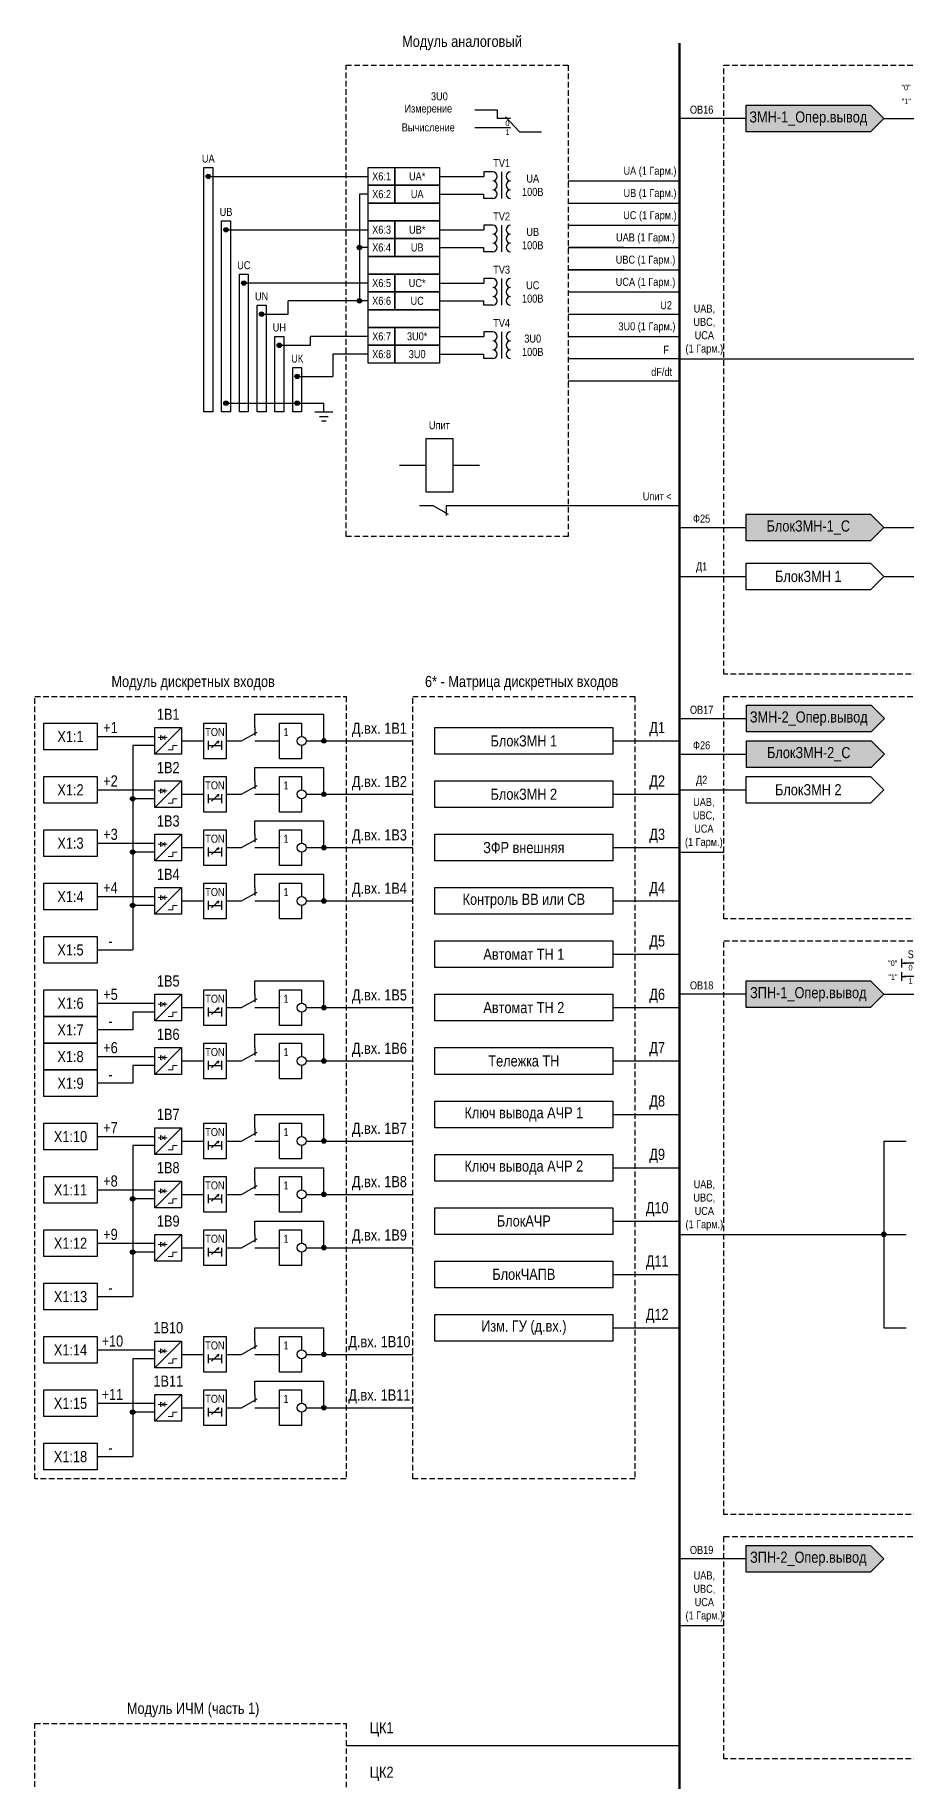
# Model space of a CAD drawing. Header units: millimetres. Extents: x -6343 to 676, y -1039 to 887.
# Drawn here: x -6343 to -6147, y 81 to 473.8 of the extents above; entities that cross this region are included whole.
import ezdxf
from ezdxf.enums import TextEntityAlignment as Align

# ---------------------------------------------------------------- set-up
doc = ezdxf.new("R2010")
doc.units = ezdxf.units.MM
doc.linetypes.add('штриховая2', pattern=[0.375, 0.25, -0.125])
doc.layers.add('TEXT', color=7, linetype='Continuous', lineweight=25, true_color=0xffffff)
doc.layers.add('Основная', color=7, linetype='Continuous')
doc.styles.add('1.8_Gost_RD', font='ARIALN.TTF', dxfattribs={"height": 1.8})
doc.styles.add('2.5_Gost_RD', font='ARIALN.TTF', dxfattribs={"height": 2.5})
doc.styles.add('3.5_Gost_RD', font='ARIALN.TTF', dxfattribs={"height": 3.5})
doc.styles.add('Вывод', font='ARIALN.TTF', dxfattribs={"height": 2.5})
doc.styles.add('Компонент', font='ARIALN.TTF', dxfattribs={"height": 3.5})

# ---------------------------------------------------------------- blocks, each defined once
blk = doc.blocks.new('*U97')
at = {"layer": 'Основная', "color": 0}
for p, q in [((0, 3), (0, 9)), ((0, -9), (0, -3))]:
    blk.add_line(p, q, dxfattribs=at)
at = {"layer": 'Основная'}
blk.add_lwpolyline([(-6, -3), (-6, 3), (6, 3), (6, -3)], close=True, dxfattribs=at)
for tag, height, style, p in [('В1', 2.5, 'Вывод', (2, 7)), ('ОУ', 3.5, 'Компонент', (-8, -6)), ('В2', 2.5, 'Вывод', (2, -7))]:
    blk.add_attdef(tag, text='', height=height, dxfattribs=dict(at, style=style)).set_placement(p, align=Align.MIDDLE_CENTER)
blk = doc.blocks.new('*U78')
at = {"layer": 'Основная', "color": 0}
blk.add_line((0, 0), (7, -4), dxfattribs=at)
at = {"layer": 'Основная', "ltscale": 0.35}
blk.add_line((6, 0), (6, -4.5), dxfattribs=at)
blk = doc.blocks.new('*U88')
at = {"layer": 'Основная', "color": 0}
for p, q in [((-9, 0), (-3, 0)), ((3, 0), (9, 0))]:
    blk.add_line(p, q, dxfattribs=at)
at = {"layer": 'Основная', "ltscale": 0.25}
blk.add_blockref('*U78', (-3, 0), dxfattribs=at)
at = {"layer": 'Основная'}
for tag, height, style, p in [('ОУ', 3.5, 'Компонент', (2, 10)), ('В2', 2.5, 'Вывод', (6, 4)), ('В1', 2.5, 'Вывод', (14, 6))]:
    blk.add_attdef(tag, text='', height=height, dxfattribs=dict(at, style=style)).set_placement(p, align=Align.MIDDLE_CENTER)
blk = doc.blocks.new('*U79')
at = {"layer": 'Основная', "color": 0}
blk.add_line((0, 0), (7, 4), dxfattribs=at)
at = {"layer": 'Основная', "ltscale": 0.35}
blk.add_line((6, 6), (6, 2.5), dxfattribs=at)
blk = doc.blocks.new('Точка')
at = {"ltscale": 100}
h = blk.add_hatch(color=256, dxfattribs=at)
h.dxf.hatch_style = 1
edge = h.paths.add_edge_path()
edge.add_arc((0, 0), 0.5, 0, 360)
blk.add_circle((0, 0), 0.5, dxfattribs=at)
blk = doc.blocks.new('*U81')
at = {"layer": 'Основная', "color": 0}
for p, q in [((-3, 6), (-9, 6)), ((-3, 0), (-9, 0)), ((9, 0), (3, 0))]:
    blk.add_line(p, q, dxfattribs=at)
at = {"layer": 'Основная', "ltscale": 0.25, "xscale": -1}
blk.add_blockref('*U79', (3, 0), dxfattribs=at)
at = {"layer": 'Основная'}
for tag, height, style, p in [('ОУ', 3.5, 'Компонент', (-2, 10)), ('В1', 2.5, 'Вывод', (-14, 6)), ('В2', 2.5, 'Вывод', (-6, 4)), ('В3', 2.5, 'Вывод', (-6, -2))]:
    blk.add_attdef(tag, text='', height=height, dxfattribs=dict(at, style=style)).set_placement(p, align=Align.MIDDLE_CENTER)

msp = doc.modelspace()

# ---------------------------------------------------------------- hatches: boundary and pattern name
at = {"ltscale": 100, "true_color": 0x5496bb}
h = msp.add_hatch(color=153, dxfattribs=at)
h.dxf.hatch_style = 1
h.paths.add_polyline_path([(-6183, 458), (-6155, 458), (-6152, 455), (-6155, 452), (-6183, 452)])
h = msp.add_hatch(color=153, dxfattribs=at)
h.dxf.hatch_style = 1
h.paths.add_polyline_path([(-6183, 366), (-6155, 366), (-6152, 363), (-6155, 360), (-6183, 360)])
h = msp.add_hatch(color=153, dxfattribs=at)
h.dxf.hatch_style = 1
h.paths.add_polyline_path([(-6182.89, 323.02), (-6154.89, 323.02), (-6151.89, 320.02), (-6154.89, 317.02), (-6182.89, 317.02)])
h = msp.add_hatch(color=153, dxfattribs=at)
h.dxf.hatch_style = 1
h.paths.add_polyline_path([(-6182.89, 315.02), (-6154.89, 315.02), (-6151.89, 312.02), (-6154.89, 309.02), (-6182.89, 309.02)])
h = msp.add_hatch(color=153, dxfattribs=at)
h.dxf.hatch_style = 1
h.paths.add_polyline_path([(-6183, 261), (-6155, 261), (-6152, 258), (-6155, 255), (-6183, 255)])
h = msp.add_hatch(color=153, dxfattribs=at)
h.dxf.hatch_style = 1
h.paths.add_polyline_path([(-6183, 134), (-6155, 134), (-6152, 131), (-6155, 128), (-6183, 128)])

# ---------------------------------------------------------------- linework, layer by layer
at = {"lineweight": 100, "ltscale": 100}
msp.add_line((-6198, 472), (-6198, -124), dxfattribs=at)
at = {"ltscale": 100}
for p, q in [((-6244, 457), (-6239, 457)), ((-6239, 457), (-6239, 455)), ((-6183, 458), (-6155, 458)), ((-6155, 458), (-6152, 455)), ((-6244, 453), (-6236, 453)), ((-6236, 455), (-6239, 455)), ((-6234, 452), (-6237.13, 455.38)), ((-6234, 452), (-6229, 452)), ((-6183, 455), (-6198, 455)), ((-6155, 452), (-6183, 452)), ((-6152, 455), (-6155, 452)), ((-6152, 455), (-6129, 455)), ((-6304, 442), (-6268, 442)), ((-6252, 442), (-6242, 442)), ((-6240, 443), (-6242, 443)), ((-6242, 443), (-6242, 442)), ((-6238, 443), (-6238, 437)), ((-6223, 441), (-6203, 441)), ((-6206, 441), (-6198, 441)), ((-6268, 438), (-6270, 438)), ((-6270, 438), (-6270, 414)), ((-6252, 438), (-6242, 438)), ((-6242, 437), (-6242, 438)), ((-6240, 437), (-6242, 437)), ((-6223, 436), (-6203, 436)), ((-6206, 436), (-6198, 436)), ((-6300, 430), (-6268, 430)), ((-6252, 430), (-6242, 430)), ((-6240, 431), (-6242, 431)), ((-6242, 431), (-6242, 430)), ((-6238, 431), (-6238, 425)), ((-6223, 431), (-6203, 431)), ((-6206, 431), (-6198, 431)), ((-6268, 426), (-6270, 426)), ((-6252, 426), (-6242, 426)), ((-6242, 425), (-6242, 426)), ((-6240, 425), (-6242, 425)), ((-6223, 426), (-6203, 426)), ((-6206, 426), (-6198, 426)), ((-6223, 421), (-6203, 421)), ((-6206, 421), (-6198, 421)), ((-6268, 418), (-6296, 418)), ((-6252, 418), (-6242, 418)), ((-6240, 419), (-6242, 419)), ((-6242, 419), (-6242, 418)), ((-6238, 419), (-6238, 413)), ((-6268, 414), (-6286, 414)), ((-6286, 411), (-6286, 414)), ((-6252, 414), (-6242, 414)), ((-6242, 413), (-6242, 414)), ((-6240, 413), (-6242, 413)), ((-6223, 416), (-6198, 416)), ((-6292, 411), (-6286, 411)), ((-6223, 411), (-6198, 411)), ((-6268, 406), (-6281, 406)), ((-6281, 404), (-6281, 406)), ((-6252, 406), (-6242, 406)), ((-6240, 407), (-6242, 407)), ((-6242, 407), (-6242, 406)), ((-6238, 407), (-6238, 401)), ((-6223, 406), (-6198, 406)), ((-6288, 404), (-6281, 404)), ((-6268, 402), (-6276, 402)), ((-6276, 402), (-6276, 397)), ((-6252, 402), (-6242, 402)), ((-6242, 401), (-6242, 402)), ((-6240, 401), (-6242, 401)), ((-6223, 401), (-6198, 401)), ((-6198, 400.98), (-6133.11, 400.98)), ((-6284, 397), (-6276, 397)), ((-6223, 396), (-6198, 396)), ((-6300, 391), (-6278, 391)), ((-6280, 389), (-6276, 389)), ((-6278, 389), (-6278, 391)), ((-6279, 388), (-6277, 388)), ((-6278.51, 387), (-6277.51, 387)), ((-6248, 368), (-6198, 368)), ((-6183, 366), (-6155, 366)), ((-6155, 366), (-6152, 363)), ((-6152, 363), (-6155, 360)), ((-6152, 362.98), (-6129.11, 362.98)), ((-6155, 360), (-6183, 360)), ((-6183, 355), (-6155, 355)), ((-6155, 355), (-6152, 352)), ((-6152, 352), (-6155, 349)), ((-6152.11, 351.98), (-6119.11, 351.98)), ((-6155, 349), (-6183, 349)), ((-6182.89, 323.02), (-6154.89, 323.02)), ((-6154.89, 323.02), (-6151.89, 320.02)), ((-6293.5, 318), (-6293.5, 321)), ((-6293.5, 321), (-6278, 321)), ((-6278, 315), (-6278, 321)), ((-6183, 320), (-6198, 320)), ((-6151.89, 320.02), (-6154.89, 317.02)), ((-6310, 315), (-6305, 315)), ((-6291, 315), (-6288, 315)), ((-6282, 315), (-6258, 315)), ((-6213, 315), (-6198, 315)), ((-6154.89, 317.02), (-6182.89, 317.02)), ((-6182.89, 315.02), (-6154.89, 315.02)), ((-6154.89, 315.02), (-6151.89, 312.02)), ((-6316, 314), (-6321, 314)), ((-6321, 314), (-6321, 268)), ((-6151.89, 312.02), (-6154.89, 309.02)), ((-6293.5, 306), (-6293.5, 309)), ((-6293.5, 309), (-6278, 309)), ((-6278, 303), (-6278, 309)), ((-6183, 307), (-6155, 307)), ((-6154.89, 309.02), (-6182.89, 309.02)), ((-6155, 307), (-6152, 304)), ((-6310, 303), (-6305, 303)), ((-6291, 303), (-6288, 303)), ((-6282, 303), (-6258, 303)), ((-6213, 303), (-6198, 303)), ((-6152, 304), (-6155, 301)), ((-6316, 302), (-6321, 302)), ((-6155, 301), (-6183, 301)), ((-6293.5, 294), (-6293.5, 297)), ((-6293.5, 297), (-6278, 297)), ((-6278, 291), (-6278, 297)), ((-6310, 291), (-6305, 291)), ((-6291, 291), (-6288, 291)), ((-6282, 291), (-6258, 291)), ((-6213, 291), (-6198, 291)), ((-6316, 290), (-6321, 290)), ((-6198, 290), (-6188, 290)), ((-6293.5, 282), (-6293.5, 285)), ((-6293.5, 285), (-6278, 285)), ((-6278, 279), (-6278, 285)), ((-6310, 279), (-6305, 279)), ((-6291, 279), (-6288, 279)), ((-6282, 279), (-6258, 279)), ((-6213, 279), (-6198, 279)), ((-6316, 278), (-6321, 278)), ((-6213, 267), (-6198, 267)), ((-6148, 266), (-6148, 264)), ((-6148, 265), (-6147, 265)), ((-6293.5, 258), (-6293.5, 261)), ((-6293.5, 261), (-6278, 261)), ((-6278, 255), (-6278, 261)), ((-6183, 261), (-6155, 261)), ((-6155, 261), (-6152, 258)), ((-6148, 263), (-6148, 261)), ((-6148, 262), (-6147, 262)), ((-6183, 258), (-6198, 258)), ((-6152, 258), (-6155, 255)), ((-6152, 258), (-6138, 258)), ((-6316, 254), (-6321, 254)), ((-6321, 254), (-6321, 250)), ((-6310, 255), (-6305, 255)), ((-6291, 255), (-6288, 255)), ((-6282, 255), (-6258, 255)), ((-6213, 255), (-6198, 255)), ((-6155, 255), (-6183, 255)), ((-6321, 250), (-6329, 250)), ((-6293.5, 246), (-6293.5, 249)), ((-6293.5, 249), (-6278, 249)), ((-6278, 243), (-6278, 249)), ((-6316, 242), (-6321, 242)), ((-6321, 242), (-6321, 238)), ((-6310, 243), (-6305, 243)), ((-6291, 243), (-6288, 243)), ((-6282, 243), (-6258, 243)), ((-6213, 243), (-6198, 243)), ((-6321, 238), (-6329, 238)), ((-6293.5, 228), (-6293.5, 231)), ((-6293.5, 231), (-6278, 231)), ((-6278, 225), (-6278, 231)), ((-6213, 231), (-6198, 231)), ((-6316, 224), (-6321, 224)), ((-6321, 224), (-6321, 190)), ((-6310, 225), (-6305, 225)), ((-6291, 225), (-6288, 225)), ((-6282, 225), (-6258, 225)), ((-6293.5, 216), (-6293.5, 219)), ((-6293.5, 219), (-6278, 219)), ((-6278, 213), (-6278, 219)), ((-6213, 219), (-6198, 219)), ((-6310, 213), (-6305, 213)), ((-6291, 213), (-6288, 213)), ((-6282, 213), (-6258, 213)), ((-6316, 212), (-6321, 212)), ((-6293.5, 204), (-6293.5, 207)), ((-6293.5, 207), (-6278, 207)), ((-6278, 201), (-6278, 207)), ((-6213, 207), (-6198, 207)), ((-6310, 201), (-6305, 201)), ((-6291, 201), (-6288, 201)), ((-6282, 201), (-6258, 201)), ((-6198, 203.98), (-6147, 203.98)), ((-6316, 200), (-6321, 200)), ((-6213, 195), (-6198, 195)), ((-6293.5, 180), (-6293.5, 183)), ((-6293.5, 183), (-6278, 183)), ((-6278, 177), (-6278, 183)), ((-6213, 183), (-6198, 183)), ((-6310, 177), (-6305, 177)), ((-6291, 177), (-6288, 177)), ((-6282, 177), (-6258, 177)), ((-6316, 176), (-6321, 176)), ((-6321, 176), (-6321, 154)), ((-6293.5, 168), (-6293.5, 171)), ((-6293.5, 171), (-6278, 171)), ((-6278, 165), (-6278, 171)), ((-6310, 165), (-6305, 165)), ((-6291, 165), (-6288, 165)), ((-6282, 165), (-6258, 165)), ((-6316, 164), (-6321, 164)), ((-6183, 134), (-6155, 134)), ((-6155, 134), (-6152, 131)), ((-6183, 131), (-6198, 131)), ((-6152, 131), (-6155, 128)), ((-6155, 128), (-6183, 128)), ((-6198, 115.98), (-6188, 115.98)), ((-6273, 89), (-6198, 89))]:
    msp.add_line(p, q, dxfattribs=at)
at = {"color": 7, "ltscale": 100}
for p, q in [((-6198, 363), (-6183, 363)), ((-6198, 352), (-6183, 352)), ((-6303.3, 313.46), (-6301.63, 314.95)), ((-6301.63, 314.95), (-6302.15, 314.73)), ((-6301.63, 314.95), (-6301.89, 314.48)), ((-6198, 312), (-6183, 312)), ((-6303.3, 301.46), (-6301.63, 302.95)), ((-6301.63, 302.95), (-6302.15, 302.73)), ((-6301.63, 302.95), (-6301.89, 302.48)), ((-6198, 304), (-6183, 304)), ((-6303.3, 289.46), (-6301.63, 290.95)), ((-6301.63, 290.95), (-6302.15, 290.73)), ((-6301.63, 290.95), (-6301.89, 290.48)), ((-6303.3, 277.46), (-6301.63, 278.95)), ((-6301.63, 278.95), (-6302.15, 278.73)), ((-6301.63, 278.95), (-6301.89, 278.48)), ((-6303.3, 253.46), (-6301.63, 254.95)), ((-6301.63, 254.95), (-6302.15, 254.73)), ((-6301.63, 254.95), (-6301.89, 254.48)), ((-6303.3, 241.46), (-6301.63, 242.95)), ((-6301.63, 242.95), (-6302.15, 242.73)), ((-6301.63, 242.95), (-6301.89, 242.48)), ((-6303.3, 223.46), (-6301.63, 224.95)), ((-6301.63, 224.95), (-6302.15, 224.73)), ((-6301.63, 224.95), (-6301.89, 224.48)), ((-6152, 225), (-6147, 225)), ((-6152, 225), (-6152, 183)), ((-6303.3, 211.46), (-6301.63, 212.95)), ((-6301.63, 212.95), (-6302.15, 212.73)), ((-6301.63, 212.95), (-6301.89, 212.48)), ((-6303.3, 199.46), (-6301.63, 200.95)), ((-6301.63, 200.95), (-6302.15, 200.73)), ((-6301.63, 200.95), (-6301.89, 200.48)), ((-6152, 183), (-6147, 183)), ((-6303.3, 175.46), (-6301.63, 176.95)), ((-6301.63, 176.95), (-6302.15, 176.73)), ((-6301.63, 176.95), (-6301.89, 176.48)), ((-6303.3, 163.46), (-6301.63, 164.95)), ((-6301.63, 164.95), (-6302.15, 164.73)), ((-6301.63, 164.95), (-6301.89, 164.48))]:
    msp.add_line(p, q, dxfattribs=at)
at = {"lineweight": 13, "ltscale": 0.25}
for p, q in [((-6313.75, 316.25), (-6313.75, 315.25)), ((-6313.75, 304.25), (-6313.75, 303.25)), ((-6313.75, 292.25), (-6313.75, 291.25)), ((-6313.75, 280.25), (-6313.75, 279.25)), ((-6313.75, 256.25), (-6313.75, 255.25)), ((-6313.75, 244.25), (-6313.75, 243.25)), ((-6313.75, 226.25), (-6313.75, 225.25)), ((-6313.75, 214.25), (-6313.75, 213.25)), ((-6313.75, 202.25), (-6313.75, 201.25)), ((-6313.75, 178.25), (-6313.75, 177.25)), ((-6313.75, 166.25), (-6313.75, 165.25))]:
    msp.add_line(p, q, dxfattribs=at)
at = {"color": 7, "linetype": 'штриховая2', "ltscale": 5}
for points in [[(-6273, 467), (-6223, 467), (-6223, 361), (-6273, 361)], [(-6343, 325), (-6273, 325), (-6273, 149), (-6343, 149)], [(-6258, 325), (-6208, 325), (-6208, 149), (-6258, 149)], [(-6343, 94), (-6273, 94), (-6273, 31), (-6343, 31)]]:
    msp.add_lwpolyline(points, close=True, dxfattribs=at)
at = {"linetype": 'штриховая2', "ltscale": 5}
for points in [[(-6188, 467), (-5979, 467), (-5979, 330), (-6188, 330)], [(-6188, 325), (-5979, 325), (-5979, 275), (-6188, 275)], [(-6188, 270), (-5979, 270), (-5979, 141), (-6188, 141)], [(-6188, 136), (-5979, 136), (-5979, 86), (-6188, 86)]]:
    msp.add_lwpolyline(points, close=True, dxfattribs=at)
at = {"ltscale": 100}
for points in [[(-6183, 458), (-6155, 458), (-6152, 455), (-6155, 452), (-6183, 452), (-6183, 458)], [(-6183, 366), (-6155, 366), (-6152, 363), (-6155, 360), (-6183, 360), (-6183, 366)], [(-6183, 355), (-6155, 355), (-6152, 352), (-6155, 349), (-6183, 349), (-6183, 355)], [(-6182.89, 323.02), (-6154.89, 323.02), (-6151.89, 320.02), (-6154.89, 317.02), (-6182.89, 317.02), (-6182.89, 323.02)], [(-6283, 314), (-6283, 311), (-6288, 311), (-6288, 319), (-6283, 319), (-6283, 316)], [(-6304, 315), (-6304, 313)], [(-6301, 315), (-6301, 313)], [(-6182.89, 315.02), (-6154.89, 315.02), (-6151.89, 312.02), (-6154.89, 309.02), (-6182.89, 309.02), (-6182.89, 315.02)], [(-6304, 314), (-6301, 314)], [(-6283, 302), (-6283, 299), (-6288, 299), (-6288, 307), (-6283, 307), (-6283, 304)], [(-6183, 307), (-6155, 307), (-6152, 304), (-6155, 301), (-6183, 301), (-6183, 307)], [(-6304, 303), (-6304, 301)], [(-6301, 303), (-6301, 301)], [(-6304, 302), (-6301, 302)], [(-6283, 290), (-6283, 287), (-6288, 287), (-6288, 295), (-6283, 295), (-6283, 292)], [(-6304, 291), (-6304, 289)], [(-6301, 291), (-6301, 289)], [(-6304, 290), (-6301, 290)], [(-6283, 278), (-6283, 275), (-6288, 275), (-6288, 283), (-6283, 283), (-6283, 280)], [(-6304, 279), (-6304, 277)], [(-6301, 279), (-6301, 277)], [(-6304, 278), (-6301, 278)], [(-6183, 261), (-6155, 261), (-6152, 258), (-6155, 255), (-6183, 255), (-6183, 261)], [(-6283, 254), (-6283, 251), (-6288, 251), (-6288, 259), (-6283, 259), (-6283, 256)], [(-6304, 255), (-6304, 253)], [(-6304, 254), (-6301, 254)], [(-6301, 255), (-6301, 253)], [(-6283, 242), (-6283, 239), (-6288, 239), (-6288, 247), (-6283, 247), (-6283, 244)], [(-6304, 243), (-6304, 241)], [(-6304, 242), (-6301, 242)], [(-6301, 243), (-6301, 241)], [(-6283, 224), (-6283, 221), (-6288, 221), (-6288, 229), (-6283, 229), (-6283, 226)], [(-6304, 225), (-6304, 223)], [(-6304, 224), (-6301, 224)], [(-6301, 225), (-6301, 223)], [(-6283, 212), (-6283, 209), (-6288, 209), (-6288, 217), (-6283, 217), (-6283, 214)], [(-6304, 213), (-6304, 211)], [(-6301, 213), (-6301, 211)], [(-6304, 212), (-6301, 212)], [(-6283, 200), (-6283, 197), (-6288, 197), (-6288, 205), (-6283, 205), (-6283, 202)], [(-6304, 201), (-6304, 199)], [(-6301, 201), (-6301, 199)], [(-6304, 200), (-6301, 200)], [(-6283, 176), (-6283, 173), (-6288, 173), (-6288, 181), (-6283, 181), (-6283, 178)], [(-6304, 177), (-6304, 175)], [(-6301, 177), (-6301, 175)], [(-6304, 176), (-6301, 176)], [(-6283, 164), (-6283, 161), (-6288, 161), (-6288, 169), (-6283, 169), (-6283, 166)], [(-6304, 165), (-6304, 163)], [(-6301, 165), (-6301, 163)], [(-6304, 164), (-6301, 164)], [(-6183, 134), (-6155, 134), (-6152, 131), (-6155, 128), (-6183, 128), (-6183, 134)]]:
    msp.add_lwpolyline(points, dxfattribs=at)
for points in [[(-6305, 444), (-6303, 444), (-6303, 389), (-6305, 389)], [(-6268, 444), (-6262, 444), (-6262, 440), (-6268, 440)], [(-6262, 444), (-6252, 444), (-6252, 440), (-6262, 440)], [(-6268, 440), (-6262, 440), (-6262, 436), (-6268, 436)], [(-6262, 440), (-6252, 440), (-6252, 436), (-6262, 436)], [(-6268, 436), (-6252, 436), (-6252, 432), (-6268, 432)], [(-6301, 432), (-6299, 432), (-6299, 389), (-6301, 389)], [(-6268, 432), (-6262, 432), (-6262, 428), (-6268, 428)], [(-6262, 432), (-6252, 432), (-6252, 428), (-6262, 428)], [(-6268, 428), (-6262, 428), (-6262, 424), (-6268, 424)], [(-6262, 428), (-6252, 428), (-6252, 424), (-6262, 424)], [(-6268, 424), (-6252, 424), (-6252, 420), (-6268, 420)], [(-6297, 420), (-6295, 420), (-6295, 389), (-6297, 389)], [(-6268, 420), (-6262, 420), (-6262, 416), (-6268, 416)], [(-6262, 420), (-6252, 420), (-6252, 416), (-6262, 416)], [(-6293, 413), (-6291, 413), (-6291, 389), (-6293, 389)], [(-6268, 416), (-6262, 416), (-6262, 412), (-6268, 412)], [(-6262, 416), (-6252, 416), (-6252, 412), (-6262, 412)], [(-6268, 412), (-6252, 412), (-6252, 408), (-6268, 408)], [(-6289, 406), (-6287, 406), (-6287, 389), (-6289, 389)], [(-6268, 408), (-6262, 408), (-6262, 404), (-6268, 404)], [(-6262, 408), (-6252, 408), (-6252, 404), (-6262, 404)], [(-6268, 404), (-6262, 404), (-6262, 400), (-6268, 400)], [(-6262, 404), (-6252, 404), (-6252, 400), (-6262, 400)], [(-6285, 399), (-6283, 399), (-6283, 389), (-6285, 389)], [(-6305, 319), (-6300, 319), (-6300, 311), (-6305, 311)], [(-6305, 307), (-6300, 307), (-6300, 299), (-6305, 299)], [(-6305, 295), (-6300, 295), (-6300, 287), (-6305, 287)], [(-6305, 283), (-6300, 283), (-6300, 275), (-6305, 275)], [(-6305, 259), (-6300, 259), (-6300, 251), (-6305, 251)], [(-6305, 247), (-6300, 247), (-6300, 239), (-6305, 239)], [(-6305, 229), (-6300, 229), (-6300, 221), (-6305, 221)], [(-6305, 217), (-6300, 217), (-6300, 209), (-6305, 209)], [(-6305, 205), (-6300, 205), (-6300, 197), (-6305, 197)], [(-6305, 181), (-6300, 181), (-6300, 173), (-6305, 173)], [(-6305, 169), (-6300, 169), (-6300, 161), (-6305, 161)]]:
    msp.add_lwpolyline(points, close=True, dxfattribs=at)
for points in [[(-6341, 319), (-6329, 319), (-6329, 313), (-6341, 313)], [(-6316, 318), (-6310, 318), (-6310, 312), (-6316, 312)], [(-6253, 318), (-6213, 318), (-6213, 312), (-6253, 312)], [(-6341, 307), (-6329, 307), (-6329, 301), (-6341, 301)], [(-6316, 306), (-6310, 306), (-6310, 300), (-6316, 300)], [(-6253, 306), (-6213, 306), (-6213, 300), (-6253, 300)], [(-6341, 295), (-6329, 295), (-6329, 289), (-6341, 289)], [(-6316, 294), (-6310, 294), (-6310, 288), (-6316, 288)], [(-6253, 294), (-6213, 294), (-6213, 288), (-6253, 288)], [(-6341, 283), (-6329, 283), (-6329, 277), (-6341, 277)], [(-6316, 282), (-6310, 282), (-6310, 276), (-6316, 276)], [(-6253, 282), (-6213, 282), (-6213, 276), (-6253, 276)], [(-6341, 271), (-6329, 271), (-6329, 265), (-6341, 265)], [(-6253, 270), (-6213, 270), (-6213, 264), (-6253, 264)], [(-6341, 259), (-6329, 259), (-6329, 253), (-6341, 253)], [(-6316, 258), (-6310, 258), (-6310, 252), (-6316, 252)], [(-6253, 258), (-6213, 258), (-6213, 252), (-6253, 252)], [(-6341, 253), (-6329, 253), (-6329, 247), (-6341, 247)], [(-6341, 247), (-6329, 247), (-6329, 241), (-6341, 241)], [(-6316, 246), (-6310, 246), (-6310, 240), (-6316, 240)], [(-6253, 246), (-6213, 246), (-6213, 240), (-6253, 240)], [(-6341, 241), (-6329, 241), (-6329, 235), (-6341, 235)], [(-6253, 234), (-6213, 234), (-6213, 228), (-6253, 228)], [(-6341, 229), (-6329, 229), (-6329, 223), (-6341, 223)], [(-6316, 228), (-6310, 228), (-6310, 222), (-6316, 222)], [(-6253, 222), (-6213, 222), (-6213, 216), (-6253, 216)], [(-6341, 217), (-6329, 217), (-6329, 211), (-6341, 211)], [(-6316, 216), (-6310, 216), (-6310, 210), (-6316, 210)], [(-6253, 210), (-6213, 210), (-6213, 204), (-6253, 204)], [(-6341, 205), (-6329, 205), (-6329, 199), (-6341, 199)], [(-6316, 204), (-6310, 204), (-6310, 198), (-6316, 198)], [(-6253, 198), (-6213, 198), (-6213, 192), (-6253, 192)], [(-6341, 193), (-6329, 193), (-6329, 187), (-6341, 187)], [(-6253, 186), (-6213, 186), (-6213, 180), (-6253, 180)], [(-6341, 181), (-6329, 181), (-6329, 175), (-6341, 175)], [(-6316, 180), (-6310, 180), (-6310, 174), (-6316, 174)], [(-6341, 169), (-6329, 169), (-6329, 163), (-6341, 163)], [(-6316, 168), (-6310, 168), (-6310, 162), (-6316, 162)], [(-6341, 157), (-6329, 157), (-6329, 151), (-6341, 151)]]:
    msp.add_lwpolyline(points, close=True)
at = {"lineweight": 13, "ltscale": 0.25}
for points in [[(-6313.75, 315.75), (-6314.75, 316.25), (-6314.75, 315.25), (-6313.75, 315.75)], [(-6313.75, 303.75), (-6314.75, 304.25), (-6314.75, 303.25), (-6313.75, 303.75)], [(-6313.75, 291.75), (-6314.75, 292.25), (-6314.75, 291.25), (-6313.75, 291.75)], [(-6313.75, 279.75), (-6314.75, 280.25), (-6314.75, 279.25), (-6313.75, 279.75)], [(-6313.75, 255.75), (-6314.75, 256.25), (-6314.75, 255.25), (-6313.75, 255.75)], [(-6313.75, 243.75), (-6314.75, 244.25), (-6314.75, 243.25), (-6313.75, 243.75)], [(-6313.75, 225.75), (-6314.75, 226.25), (-6314.75, 225.25), (-6313.75, 225.75)], [(-6313.75, 213.75), (-6314.75, 214.25), (-6314.75, 213.25), (-6313.75, 213.75)], [(-6313.75, 201.75), (-6314.75, 202.25), (-6314.75, 201.25), (-6313.75, 201.75)], [(-6313.75, 177.75), (-6314.75, 178.25), (-6314.75, 177.25), (-6313.75, 177.75)], [(-6313.75, 165.75), (-6314.75, 166.25), (-6314.75, 165.25), (-6313.75, 165.75)]]:
    msp.add_lwpolyline(points, dxfattribs=at)
at = {"lineweight": 13, "flags": 128}
for points in [[(-6314.5, 316.5, 0, 0, 0), (-6314.5, 317, 0.25, 0, 0), (-6314.5, 317.5, 0, 0, 0)], [(-6314, 316.5, 0, 0, 0), (-6314, 317, 0.25, 0, 0), (-6314, 317.5, 0, 0, 0)], [(-6314.5, 304.5, 0, 0, 0), (-6314.5, 305, 0.25, 0, 0), (-6314.5, 305.5, 0, 0, 0)], [(-6314, 304.5, 0, 0, 0), (-6314, 305, 0.25, 0, 0), (-6314, 305.5, 0, 0, 0)], [(-6314.5, 292.5, 0, 0, 0), (-6314.5, 293, 0.25, 0, 0), (-6314.5, 293.5, 0, 0, 0)], [(-6314, 292.5, 0, 0, 0), (-6314, 293, 0.25, 0, 0), (-6314, 293.5, 0, 0, 0)], [(-6314.5, 280.5, 0, 0, 0), (-6314.5, 281, 0.25, 0, 0), (-6314.5, 281.5, 0, 0, 0)], [(-6314, 280.5, 0, 0, 0), (-6314, 281, 0.25, 0, 0), (-6314, 281.5, 0, 0, 0)], [(-6314.5, 256.5, 0, 0, 0), (-6314.5, 257, 0.25, 0, 0), (-6314.5, 257.5, 0, 0, 0)], [(-6314, 256.5, 0, 0, 0), (-6314, 257, 0.25, 0, 0), (-6314, 257.5, 0, 0, 0)], [(-6314.5, 244.5, 0, 0, 0), (-6314.5, 245, 0.25, 0, 0), (-6314.5, 245.5, 0, 0, 0)], [(-6314, 244.5, 0, 0, 0), (-6314, 245, 0.25, 0, 0), (-6314, 245.5, 0, 0, 0)], [(-6314.5, 226.5, 0, 0, 0), (-6314.5, 227, 0.25, 0, 0), (-6314.5, 227.5, 0, 0, 0)], [(-6314, 226.5, 0, 0, 0), (-6314, 227, 0.25, 0, 0), (-6314, 227.5, 0, 0, 0)], [(-6314.5, 214.5, 0, 0, 0), (-6314.5, 215, 0.25, 0, 0), (-6314.5, 215.5, 0, 0, 0)], [(-6314, 214.5, 0, 0, 0), (-6314, 215, 0.25, 0, 0), (-6314, 215.5, 0, 0, 0)], [(-6314.5, 202.5, 0, 0, 0), (-6314.5, 203, 0.25, 0, 0), (-6314.5, 203.5, 0, 0, 0)], [(-6314, 202.5, 0, 0, 0), (-6314, 203, 0.25, 0, 0), (-6314, 203.5, 0, 0, 0)], [(-6314.5, 178.5, 0, 0, 0), (-6314.5, 179, 0.25, 0, 0), (-6314.5, 179.5, 0, 0, 0)], [(-6314, 178.5, 0, 0, 0), (-6314, 179, 0.25, 0, 0), (-6314, 179.5, 0, 0, 0)], [(-6314.5, 166.5, 0, 0, 0), (-6314.5, 167, 0.25, 0, 0), (-6314.5, 167.5, 0, 0, 0)], [(-6314, 166.5, 0, 0, 0), (-6314, 167, 0.25, 0, 0), (-6314, 167.5, 0, 0, 0)]]:
    msp.add_lwpolyline(points, format="xyseb", dxfattribs=at)
for centre in [(-6283, 315), (-6283, 303), (-6283, 291), (-6283, 279), (-6283, 255), (-6283, 243), (-6283, 225), (-6283, 213), (-6283, 201), (-6283, 177), (-6283, 165)]:
    msp.add_circle(centre, 1)
at = {"ltscale": 100}
for centre, start, end in [((-6240, 442), 270, 90), ((-6240, 440), 270, 90), ((-6236, 442), 90, 270), ((-6236, 440), 90, 270), ((-6240, 438), 270, 90), ((-6236, 438), 90, 270), ((-6240, 430), 270, 90), ((-6240, 428), 270, 90), ((-6236, 430), 90, 270), ((-6236, 428), 90, 270), ((-6240, 426), 270, 90), ((-6236, 426), 90, 270), ((-6240, 418), 270, 90), ((-6240, 416), 270, 90), ((-6236, 418), 90, 270), ((-6236, 416), 90, 270), ((-6240, 414), 270, 90), ((-6236, 414), 90, 270), ((-6240, 406), 270, 90), ((-6240, 404), 270, 90), ((-6236, 406), 90, 270), ((-6236, 404), 90, 270), ((-6240, 402), 270, 90), ((-6236, 402), 90, 270)]:
    msp.add_arc(centre, 1, start, end, dxfattribs=at)
at = {"layer": 'Основная', "color": 0}
for p, q in [((-6210.5, 426), (-6223, 426)), ((-6210.5, 421), (-6223, 421)), ((-6329, 316), (-6316, 316)), ((-6300, 315), (-6296.5, 315)), ((-6293.5, 315), (-6290.5, 315)), ((-6329, 304), (-6316, 304)), ((-6300, 303), (-6296.5, 303)), ((-6293.5, 303), (-6290.5, 303)), ((-6329, 292), (-6316, 292)), ((-6300, 291), (-6296.5, 291)), ((-6293.5, 291), (-6290.5, 291)), ((-6329, 280), (-6316, 280)), ((-6300, 279), (-6296.5, 279)), ((-6293.5, 279), (-6290.5, 279)), ((-6329, 268), (-6321, 268)), ((-6329, 256), (-6316, 256)), ((-6300, 255), (-6296.5, 255)), ((-6293.5, 255), (-6290.5, 255)), ((-6329, 244), (-6316, 244)), ((-6300, 243), (-6296.5, 243)), ((-6293.5, 243), (-6290.5, 243)), ((-6329, 226), (-6316, 226)), ((-6300, 225), (-6296.5, 225)), ((-6293.5, 225), (-6290.5, 225)), ((-6329, 214), (-6316, 214)), ((-6300, 213), (-6296.5, 213)), ((-6293.5, 213), (-6290.5, 213)), ((-6329, 202), (-6316, 202)), ((-6300, 201), (-6296.5, 201)), ((-6293.5, 201), (-6290.5, 201)), ((-6329, 190), (-6321, 190)), ((-6329, 178), (-6316, 178)), ((-6300, 177), (-6296.5, 177)), ((-6293.5, 177), (-6290.5, 177)), ((-6329, 166), (-6316, 166)), ((-6300, 165), (-6296.5, 165)), ((-6293.5, 165), (-6290.5, 165)), ((-6329, 154), (-6321, 154))]:
    msp.add_line(p, q, dxfattribs=at)
at = {"layer": 'Основная', "ltscale": 0.25}
for p, q in [((-6310, 318), (-6316, 312)), ((-6310, 306), (-6316, 300)), ((-6310, 294), (-6316, 288)), ((-6310, 282), (-6316, 276)), ((-6310, 258), (-6316, 252)), ((-6310, 246), (-6316, 240)), ((-6310, 228), (-6316, 222)), ((-6310, 216), (-6316, 210)), ((-6310, 204), (-6316, 198)), ((-6310, 180), (-6316, 174)), ((-6310, 168), (-6316, 162))]:
    msp.add_line(p, q, dxfattribs=at)
at = {"layer": 'Основная', "color": 0, "lineweight": 13}
for p, q in [((-6315.25, 315.75), (-6313.25, 315.75)), ((-6315.25, 303.75), (-6313.25, 303.75)), ((-6315.25, 291.75), (-6313.25, 291.75)), ((-6315.25, 279.75), (-6313.25, 279.75)), ((-6315.25, 255.75), (-6313.25, 255.75)), ((-6315.25, 243.75), (-6313.25, 243.75)), ((-6315.25, 225.75), (-6313.25, 225.75)), ((-6315.25, 213.75), (-6313.25, 213.75)), ((-6315.25, 201.75), (-6313.25, 201.75)), ((-6315.25, 177.75), (-6313.25, 177.75)), ((-6315.25, 165.75), (-6313.25, 165.75))]:
    msp.add_line(p, q, dxfattribs=at)
for p, q in [((-6313, 313), (-6312, 313)), ((-6312, 314), (-6311, 314)), ((-6312, 313), (-6312, 314)), ((-6313, 301), (-6312, 301)), ((-6312, 302), (-6311, 302)), ((-6312, 301), (-6312, 302)), ((-6313, 289), (-6312, 289)), ((-6312, 290), (-6311, 290)), ((-6312, 289), (-6312, 290)), ((-6313, 277), (-6312, 277)), ((-6312, 278), (-6311, 278)), ((-6312, 277), (-6312, 278)), ((-6313, 253), (-6312, 253)), ((-6312, 254), (-6311, 254)), ((-6312, 253), (-6312, 254)), ((-6313, 241), (-6312, 241)), ((-6312, 242), (-6311, 242)), ((-6312, 241), (-6312, 242)), ((-6312, 224), (-6311, 224)), ((-6312, 223), (-6312, 224)), ((-6313, 223), (-6312, 223)), ((-6313, 211), (-6312, 211)), ((-6312, 212), (-6311, 212)), ((-6312, 211), (-6312, 212)), ((-6313, 199), (-6312, 199)), ((-6312, 200), (-6311, 200)), ((-6312, 199), (-6312, 200)), ((-6313, 175), (-6312, 175)), ((-6312, 176), (-6311, 176)), ((-6312, 175), (-6312, 176)), ((-6313, 163), (-6312, 163)), ((-6312, 164), (-6311, 164)), ((-6312, 163), (-6312, 164))]:
    msp.add_line(p, q, dxfattribs=at).dxf.unprotected_set("ltscale", 0)

# ---------------------------------------------------------------- block references
at = {"ltscale": 100}
for p in [(-6304, 442), (-6300, 430), (-6270, 426), (-6296, 418), (-6270, 414), (-6292, 411), (-6288, 404), (-6284, 397), (-6300, 391), (-6284, 391), (-6278, 315), (-6321, 302), (-6278, 303), (-6278, 291), (-6321, 290), (-6278, 279), (-6321, 278), (-6278, 255), (-6278, 243), (-6278, 225), (-6321, 212), (-6278, 213), (-6152, 204), (-6321, 200), (-6278, 201), (-6278, 177), (-6278, 165), (-6321, 164)]:
    msp.add_blockref('Точка', p, dxfattribs=at)
at = {"ltscale": 0.35, "rotation": 270}
msp.add_blockref('*U97', (-6252, 377), dxfattribs=at)
at = {"layer": 'Основная', "ltscale": 0.25, "xscale": 0.5, "yscale": 0.5, "zscale": 0.5}
for p in [(-6140, 459), (-6143, 262)]:
    msp.add_blockref('*U81', p, dxfattribs=at).add_auto_attribs({'ОУ': 'SGF1', 'В1': '"0"', 'В2': '0', 'В3': '1'})
for name, p in [('*U88', (-6252, 368)), ('*U79', (-6296.5, 315)), ('*U79', (-6296.5, 303)), ('*U79', (-6296.5, 291)), ('*U79', (-6296.5, 279)), ('*U79', (-6296.5, 255)), ('*U79', (-6296.5, 243)), ('*U79', (-6296.5, 225)), ('*U79', (-6296.5, 213)), ('*U79', (-6296.5, 201)), ('*U79', (-6296.5, 177)), ('*U79', (-6296.5, 165))]:
    msp.add_blockref(name, p, dxfattribs=at)

# ---------------------------------------------------------------- texts
at = {"ltscale": 100, "attachment_point": 5}
for s, insert, char_height, width, style in [('\\pi2.19125;{\\C7;Модуль аналоговый}', (-6248, 472), 2.5, 50, '2.5_Gost_RD'), ('3U0', (-6252, 460), 1.8, 2, '1.8_Gost_RD'), ('Измерение', (-6254.5, 457), 1.8, 17, '1.8_Gost_RD'), ('ОВ16', (-6193, 457), 1.8, 9, '1.8_Gost_RD'), ('Вычисление', (-6254.5, 453), 1.8, 17, '1.8_Gost_RD'), ('UА', (-6304, 446), 1.8, 2, '1.8_Gost_RD'), ('ТV1', (-6238, 445), 1.8, 8.6789, '1.8_Gost_RD'), ('UA (1 Гарм.)', (-6204.62, 443), 1.8, 12.7622, '1.8_Gost_RD'), ('X6:1', (-6265, 442), 1.8, 6, '1.8_Gost_RD'), ('UA*', (-6257, 442), 1.8, 10, '1.8_Gost_RD'), ('UA\\P100В', (-6231, 440), 1.8, 6, '1.8_Gost_RD'), ('X6:2', (-6265, 438), 1.8, 6, '1.8_Gost_RD'), ('UA', (-6257, 438), 1.8, 10, '1.8_Gost_RD'), ('UB (1 Гарм.)', (-6204.62, 438), 1.8, 12.7622, '1.8_Gost_RD'), ('UВ', (-6300, 434), 1.8, 2, '1.8_Gost_RD'), ('ТV2', (-6238, 433), 1.8, 8.6789, '1.8_Gost_RD'), ('UC (1 Гарм.)', (-6204.62, 433), 1.8, 12.7622, '1.8_Gost_RD'), ('X6:3', (-6265, 430), 1.8, 6, '1.8_Gost_RD'), ('UB*', (-6257, 430), 1.8, 10, '1.8_Gost_RD'), ('UB\\P100В', (-6231, 428), 1.8, 6, '1.8_Gost_RD'), ('UAB (1 Гарм.)', (-6205.62, 428), 1.8, 14.7622, '1.8_Gost_RD'), ('X6:4', (-6265, 426), 1.8, 6, '1.8_Gost_RD'), ('UB', (-6257, 426), 1.8, 10, '1.8_Gost_RD'), ('UBC (1 Гарм.)', (-6205.62, 423), 1.8, 14.7622, '1.8_Gost_RD'), ('UС', (-6296, 422), 1.8, 2, '1.8_Gost_RD'), ('ТV3', (-6238, 421), 1.8, 8.6789, '1.8_Gost_RD'), ('X6:5', (-6265, 418), 1.8, 6, '1.8_Gost_RD'), ('UС*', (-6257, 418), 1.8, 10, '1.8_Gost_RD'), ('UС\\P100В', (-6231, 416), 1.8, 6, '1.8_Gost_RD'), ('UCA (1 Гарм.)', (-6205.62, 418), 1.8, 14.7622, '1.8_Gost_RD'), ('UN', (-6292, 415), 1.8, 2, '1.8_Gost_RD'), ('X6:6', (-6265, 414), 1.8, 6, '1.8_Gost_RD'), ('UС', (-6257, 414), 1.8, 10, '1.8_Gost_RD'), ('U2', (-6201, 413), 1.8, 2, '1.8_Gost_RD'), ('UAB, UBC, UCA^J(1 Гарм.)', (-6192.39, 407.5), 1.8, 8.7822, '1.8_Gost_RD'), ('UH', (-6288, 408), 1.8, 2, '1.8_Gost_RD'), ('ТV4', (-6238, 409), 1.8, 8.6789, '1.8_Gost_RD'), ('3U0 (1 Гарм.)', (-6205.31, 408), 1.8, 14.625, '1.8_Gost_RD'), ('X6:7', (-6265, 406), 1.8, 6, '1.8_Gost_RD'), ('3U0*', (-6257, 406), 1.8, 10, '1.8_Gost_RD'), ('3U0\\P100В', (-6231, 404), 1.8, 6, '1.8_Gost_RD'), ('UК', (-6284, 401), 1.8, 2, '1.8_Gost_RD'), ('X6:8', (-6265, 402), 1.8, 6, '1.8_Gost_RD'), ('3U0', (-6257, 402), 1.8, 10, '1.8_Gost_RD'), ('F', (-6201, 403), 1.8, 2, '1.8_Gost_RD'), ('dF/dt', (-6202, 398), 1.8, 5, '1.8_Gost_RD'), ('Uпит', (-6252, 386), 1.8, 6, '1.8_Gost_RD'), ('Uпит <', (-6203, 370), 1.8, 10, '1.8_Gost_RD'), ('Ф25', (-6193, 365), 1.8, 9, '1.8_Gost_RD'), ('Д1', (-6193, 354), 1.8, 9, '1.8_Gost_RD'), ('БлокЗМН 1', (-6169, 352), 2.5, 28, '2.5_Gost_RD'), ('\\pi2.19125;{\\C7;Модуль дискретных входов}', (-6308.5, 328), 2.5, 71, '2.5_Gost_RD'), ('{\\C7;6* - Матрица дискретных входов}', (-6233.5, 328), 2.5, 51, '2.5_Gost_RD'), ('ОВ17', (-6193, 322), 1.8, 9, '1.8_Gost_RD'), ('Д.вх. 1В1', (-6265.5, 317.5), 2.5, 15, '2.5_Gost_RD'), ('TON', (-6302.5, 317), 1.8, 5, '2.5_Gost_RD'), ('1', (-6286.5, 317), 1.8, 3, '2.5_Gost_RD'), ('БлокЗМН 1', (-6233, 315), 2.5, 40, '2.5_Gost_RD'), ('Ф26', (-6193, 314), 1.8, 9, '1.8_Gost_RD'), ('Д.вх. 1В2', (-6265.5, 305.5), 2.5, 15, '2.5_Gost_RD'), ('Д2', (-6193, 306), 1.8, 9, '1.8_Gost_RD'), ('TON', (-6302.5, 305), 1.8, 5, '2.5_Gost_RD'), ('1', (-6286.5, 305), 1.8, 3, '2.5_Gost_RD'), ('БлокЗМН 2', (-6233, 303), 2.5, 40, '2.5_Gost_RD'), ('БлокЗМН 2', (-6169, 304), 2.5, 28, '2.5_Gost_RD'), ('UAB, UBC, UCA^J(1 Гарм.)', (-6192.5, 296.5), 1.8, 9, '1.8_Gost_RD'), ('Д.вх. 1В3', (-6265.5, 293.5), 2.5, 15, '2.5_Gost_RD'), ('TON', (-6302.5, 293), 1.8, 5, '2.5_Gost_RD'), ('1', (-6286.5, 293), 1.8, 3, '2.5_Gost_RD'), ('ЗФР внешняя', (-6233, 291), 2.5, 40, '2.5_Gost_RD'), ('Д.вх. 1В4', (-6265.5, 281.5), 2.5, 15, '2.5_Gost_RD'), ('TON', (-6302.5, 281), 1.8, 5, '2.5_Gost_RD'), ('1', (-6286.5, 281), 1.8, 3, '2.5_Gost_RD'), ('ОВ18', (-6193, 260), 1.8, 9, '1.8_Gost_RD'), ('TON', (-6302.5, 257), 1.8, 5, '2.5_Gost_RD'), ('1', (-6286.5, 257), 1.8, 3, '2.5_Gost_RD'), ('Д.вх. 1В5', (-6265.5, 257.5), 2.5, 15, '2.5_Gost_RD'), ('TON', (-6302.5, 245), 1.8, 5, '2.5_Gost_RD'), ('1', (-6286.5, 245), 1.8, 3, '2.5_Gost_RD'), ('Д.вх. 1В6', (-6265.5, 245.5), 2.5, 15, '2.5_Gost_RD'), ('Ключ вывода АЧР 1', (-6233, 231), 2.5, 40, '2.5_Gost_RD'), ('TON', (-6302.5, 227), 1.8, 5, '2.5_Gost_RD'), ('1', (-6286.5, 227), 1.8, 3, '2.5_Gost_RD'), ('Д.вх. 1В7', (-6265.5, 227.5), 2.5, 15, '2.5_Gost_RD'), ('Ключ вывода АЧР 2', (-6233, 219), 2.5, 40, '2.5_Gost_RD'), ('Д.вх. 1В8', (-6265.5, 215.5), 2.5, 15, '2.5_Gost_RD'), ('UAB, UBC, UCA^J(1 Гарм.)', (-6192.39, 210.5), 1.8, 8.7822, '1.8_Gost_RD'), ('TON', (-6302.5, 215), 1.8, 5, '2.5_Gost_RD'), ('1', (-6286.5, 215), 1.8, 3, '2.5_Gost_RD'), ('БлокАЧР', (-6233, 207), 2.5, 40, '2.5_Gost_RD'), ('Д.вх. 1В9', (-6265.5, 203.5), 2.5, 15, '2.5_Gost_RD'), ('TON', (-6302.5, 203), 1.8, 5, '2.5_Gost_RD'), ('1', (-6286.5, 203), 1.8, 3, '2.5_Gost_RD'), ('БлокЧАПВ', (-6233, 195), 2.5, 40, '2.5_Gost_RD'), ('Изм. ГУ (д.вх.)', (-6233, 183), 2.5, 40, '2.5_Gost_RD'), ('Д.вх. 1В10', (-6265.5, 179.5), 2.5, 15, '2.5_Gost_RD'), ('TON', (-6302.5, 179), 1.8, 5, '2.5_Gost_RD'), ('1', (-6286.5, 179), 1.8, 3, '2.5_Gost_RD'), ('Д.вх. 1В11', (-6265.5, 167.5), 2.5, 15, '2.5_Gost_RD'), ('TON', (-6302.5, 167), 1.8, 5, '2.5_Gost_RD'), ('1', (-6286.5, 167), 1.8, 3, '2.5_Gost_RD'), ('ОВ19', (-6193, 133), 1.8, 9, '1.8_Gost_RD'), ('UAB, UBC, UCA^J(1 Гарм.)', (-6192.39, 122.5), 1.8, 8.7822, '1.8_Gost_RD'), ('\\pi2.19125;{\\C7;Модуль ИЧМ (часть 1)}', (-6308.5, 97), 2.5, 71, '2.5_Gost_RD')]:
    msp.add_mtext(s, dxfattribs=dict(at, insert=insert, char_height=char_height, width=width, style=style))
at = {"ltscale": 100, "char_height": 1.25, "attachment_point": 1, "style": '3.5_Gost_RD'}
for s, insert in [('"1"', (-6148, 459.5)), ('0', (-6237.14, 454.57)), ('1', (-6237.14, 452.57)), ('"1"', (-6151, 262.5))]:
    msp.add_mtext_dynamic_manual_height_columns(s, width=2, gutter_width=17.5, heights=[0], dxfattribs=dict(at, insert=insert))
at = {"color": 4, "ltscale": 100, "char_height": 2.5, "width": 40, "attachment_point": 5, "style": '2.5_Gost_RD'}
for s, insert in [('{\\C256;Контроль ВВ или СВ}', (-6233, 279)), ('{\\C256;Автомат ТН 1}', (-6233, 267)), ('{\\C256;Автомат ТН 2}', (-6233, 255)), ('{\\C256;Тележка ТН}', (-6233, 243))]:
    msp.add_mtext(s, dxfattribs=dict(at, insert=insert))
at = {"layer": 'TEXT', "color": 0, "ltscale": 100, "char_height": 2.5, "width": 28, "attachment_point": 5, "style": '2.5_Gost_RD'}
for s, insert in [('{\\C256;ЗМН-1_Опер.вывод}', (-6169, 455)), ('{\\C256;БлокЗМН-1_С}', (-6169, 363)), ('{\\C256;ЗМН-2_Опер.вывод}', (-6168.89, 320.02)), ('{\\C256;БлокЗМН-2_С}', (-6168.89, 312.02)), ('{\\C256;ЗПН-1_Опер.вывод}', (-6169, 258)), ('{\\C256;ЗПН-2_Опер.вывод}', (-6169, 131))]:
    msp.add_mtext(s, dxfattribs=dict(at, insert=insert))
at = {"layer": 'Основная'}
for tag, text, style, p in [('1В1', '-BO', '2.5_Gost_RD', (-6313, 321)), ('+1', '-BO', 'Вывод', (-6326, 318)), ('Д1', '-BO', '2.5_Gost_RD', (-6203, 318)), ('X1:1', '1', 'Вывод', (-6335, 316)), ('+2', '-BO', 'Вывод', (-6326, 306)), ('1В2', '-BO', '2.5_Gost_RD', (-6313, 309)), ('Д2', '-BO', '2.5_Gost_RD', (-6203, 306)), ('X1:2', '1', 'Вывод', (-6335, 304)), ('+3', '-BO', 'Вывод', (-6326, 294)), ('1В3', '-BO', '2.5_Gost_RD', (-6313, 297)), ('Д3', '-BO', '2.5_Gost_RD', (-6203, 294)), ('X1:3', '1', 'Вывод', (-6335, 292)), ('+4', '-BO', 'Вывод', (-6326, 282)), ('1В4', '-BO', '2.5_Gost_RD', (-6313, 285)), ('Д4', '-BO', '2.5_Gost_RD', (-6203, 282)), ('X1:4', '1', 'Вывод', (-6335, 280)), ('Д5', '-BO', '2.5_Gost_RD', (-6203, 270)), ('X1:5', '1', 'Вывод', (-6335, 268)), ('-', '-BO', 'Вывод', (-6326, 270)), ('1В5', '-BO', '2.5_Gost_RD', (-6313, 261)), ('Д6', '-BO', '2.5_Gost_RD', (-6203, 258)), ('X1:6', '1', 'Вывод', (-6335, 256)), ('+5', '-BO', 'Вывод', (-6326, 258)), ('-', '-BO', 'Вывод', (-6326, 252)), ('X1:7', '1', 'Вывод', (-6335, 250)), ('1В6', '-BO', '2.5_Gost_RD', (-6313, 249)), ('X1:8', '1', 'Вывод', (-6335, 244)), ('+6', '-BO', 'Вывод', (-6326, 246)), ('Д7', '-BO', '2.5_Gost_RD', (-6203, 246)), ('-', '-BO', 'Вывод', (-6326, 240)), ('X1:9', '1', 'Вывод', (-6335, 238)), ('1В7', '-BO', '2.5_Gost_RD', (-6313, 231)), ('Д8', '-BO', '2.5_Gost_RD', (-6203, 234)), ('+7', '-BO', 'Вывод', (-6326, 228)), ('X1:10', '1', 'Вывод', (-6335, 226)), ('1В8', '-BO', '2.5_Gost_RD', (-6313, 219)), ('Д9', '-BO', '2.5_Gost_RD', (-6203, 222)), ('+8', '-BO', 'Вывод', (-6326, 216)), ('X1:11', '1', 'Вывод', (-6335, 214)), ('1В9', '-BO', '2.5_Gost_RD', (-6313, 207)), ('Д10', '-BO', '2.5_Gost_RD', (-6203, 210)), ('+9', '-BO', 'Вывод', (-6326, 204)), ('X1:12', '1', 'Вывод', (-6335, 202)), ('Д11', '-BO', '2.5_Gost_RD', (-6203, 198)), ('X1:13', '1', 'Вывод', (-6335, 190)), ('-', '-BO', 'Вывод', (-6326, 192)), ('Д12', '-BO', '2.5_Gost_RD', (-6203, 186)), ('+10', '-BO', 'Вывод', (-6325.57, 180)), ('1В10', '-BO', '2.5_Gost_RD', (-6313, 183)), ('X1:14', '1', 'Вывод', (-6335, 178)), ('+11', '-BO', 'Вывод', (-6325.57, 168)), ('1В11', '-BO', '2.5_Gost_RD', (-6313, 171)), ('X1:15', '1', 'Вывод', (-6335, 166)), ('X1:18', '1', 'Вывод', (-6335, 154)), ('-', '-BO', 'Вывод', (-6326, 156)), ('ЦК1', '-BO', '2.5_Gost_RD', (-6265, 93)), ('ЦК2', '-BO', '2.5_Gost_RD', (-6265, 83))]:
    msp.add_attdef(tag, text=text, height=2.5, dxfattribs=dict(at, style=style)).set_placement(p, align=Align.MIDDLE_CENTER)

doc.saveas('drawing.dxf')
